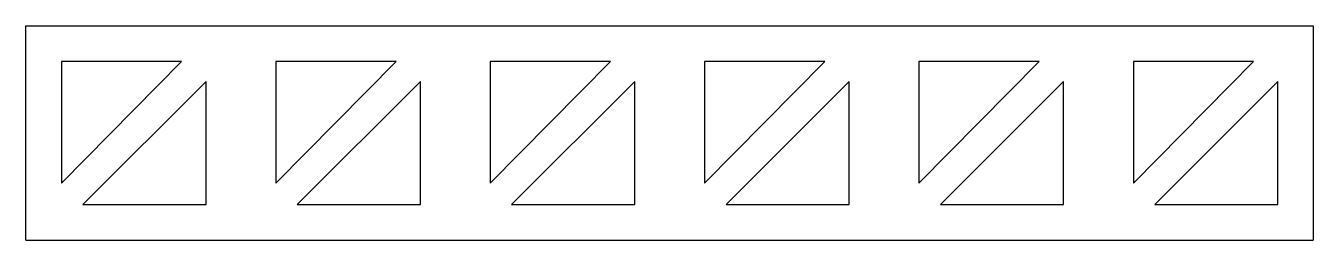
# Model space of a CAD drawing. Header units: inches. Extents: x 1 to 181, y 23 to 53.
import ezdxf

# ---------------------------------------------------------------- set-up
doc = ezdxf.new("R2010")
doc.units = ezdxf.units.IN
doc.header["$MEASUREMENT"] = 0

msp = doc.modelspace()

# ---------------------------------------------------------------- linework, layer by layer
for p, q in [((0.8, 23.08), (0.8, 53.08)), ((0.8, 53.08), (0.8, 53.08)), ((0.8, 53.08), (180.97, 53.08)), ((180.97, 53.08), (180.97, 23.08)), ((5.8, 31.08), (22.62, 48.08)), ((22.62, 48.08), (5.8, 48.08)), ((5.8, 48.08), (5.8, 31.08)), ((35.8, 31.08), (52.62, 48.08)), ((52.62, 48.08), (35.8, 48.08)), ((35.8, 48.08), (35.8, 31.08)), ((35.8, 31.08), (52.62, 48.08)), ((52.62, 48.08), (35.8, 48.08)), ((35.8, 48.08), (35.8, 31.08)), ((65.8, 31.08), (82.62, 48.08)), ((82.62, 48.08), (65.8, 48.08)), ((65.8, 48.08), (65.8, 31.08)), ((65.8, 31.08), (82.62, 48.08)), ((82.62, 48.08), (65.8, 48.08)), ((65.8, 48.08), (65.8, 31.08)), ((95.8, 31.08), (112.62, 48.08)), ((112.62, 48.08), (95.8, 48.08)), ((95.8, 48.08), (95.8, 31.08)), ((95.8, 31.08), (112.62, 48.08)), ((112.62, 48.08), (95.8, 48.08)), ((95.8, 48.08), (95.8, 31.08)), ((125.8, 31.08), (142.62, 48.08)), ((142.62, 48.08), (125.8, 48.08)), ((125.8, 48.08), (125.8, 31.08)), ((155.8, 31.08), (172.62, 48.08)), ((172.62, 48.08), (155.8, 48.08)), ((155.8, 48.08), (155.8, 31.08)), ((8.8, 28.08), (26.03, 45.3)), ((26.03, 28.08), (26.03, 45.3)), ((38.8, 28.08), (56.03, 45.3)), ((38.8, 28.08), (56.03, 45.3)), ((56.03, 28.08), (56.03, 45.3)), ((56.03, 28.08), (56.03, 45.3)), ((68.8, 28.08), (86.03, 45.3)), ((68.8, 28.08), (86.03, 45.3)), ((86.03, 28.08), (86.03, 45.3)), ((86.03, 28.08), (86.03, 45.3)), ((98.8, 28.08), (116.03, 45.3)), ((98.8, 28.08), (116.03, 45.3)), ((116.03, 28.08), (116.03, 45.3)), ((116.03, 28.08), (116.03, 45.3)), ((128.8, 28.08), (146.03, 45.3)), ((146.03, 28.08), (146.03, 45.3)), ((158.8, 28.08), (176.03, 45.3)), ((176.03, 28.08), (176.03, 45.3)), ((8.8, 28.08), (26.03, 28.08)), ((38.8, 28.08), (56.03, 28.08)), ((38.8, 28.08), (56.03, 28.08)), ((68.8, 28.08), (86.03, 28.08)), ((68.8, 28.08), (86.03, 28.08)), ((98.8, 28.08), (116.03, 28.08)), ((98.8, 28.08), (116.03, 28.08)), ((128.8, 28.08), (146.03, 28.08)), ((158.8, 28.08), (176.03, 28.08)), ((0.8, 23.08), (180.97, 23.08)), ((0.8, 23.08), (5.8, 23.08))]:
    msp.add_line(p, q)

doc.saveas('drawing.dxf')
